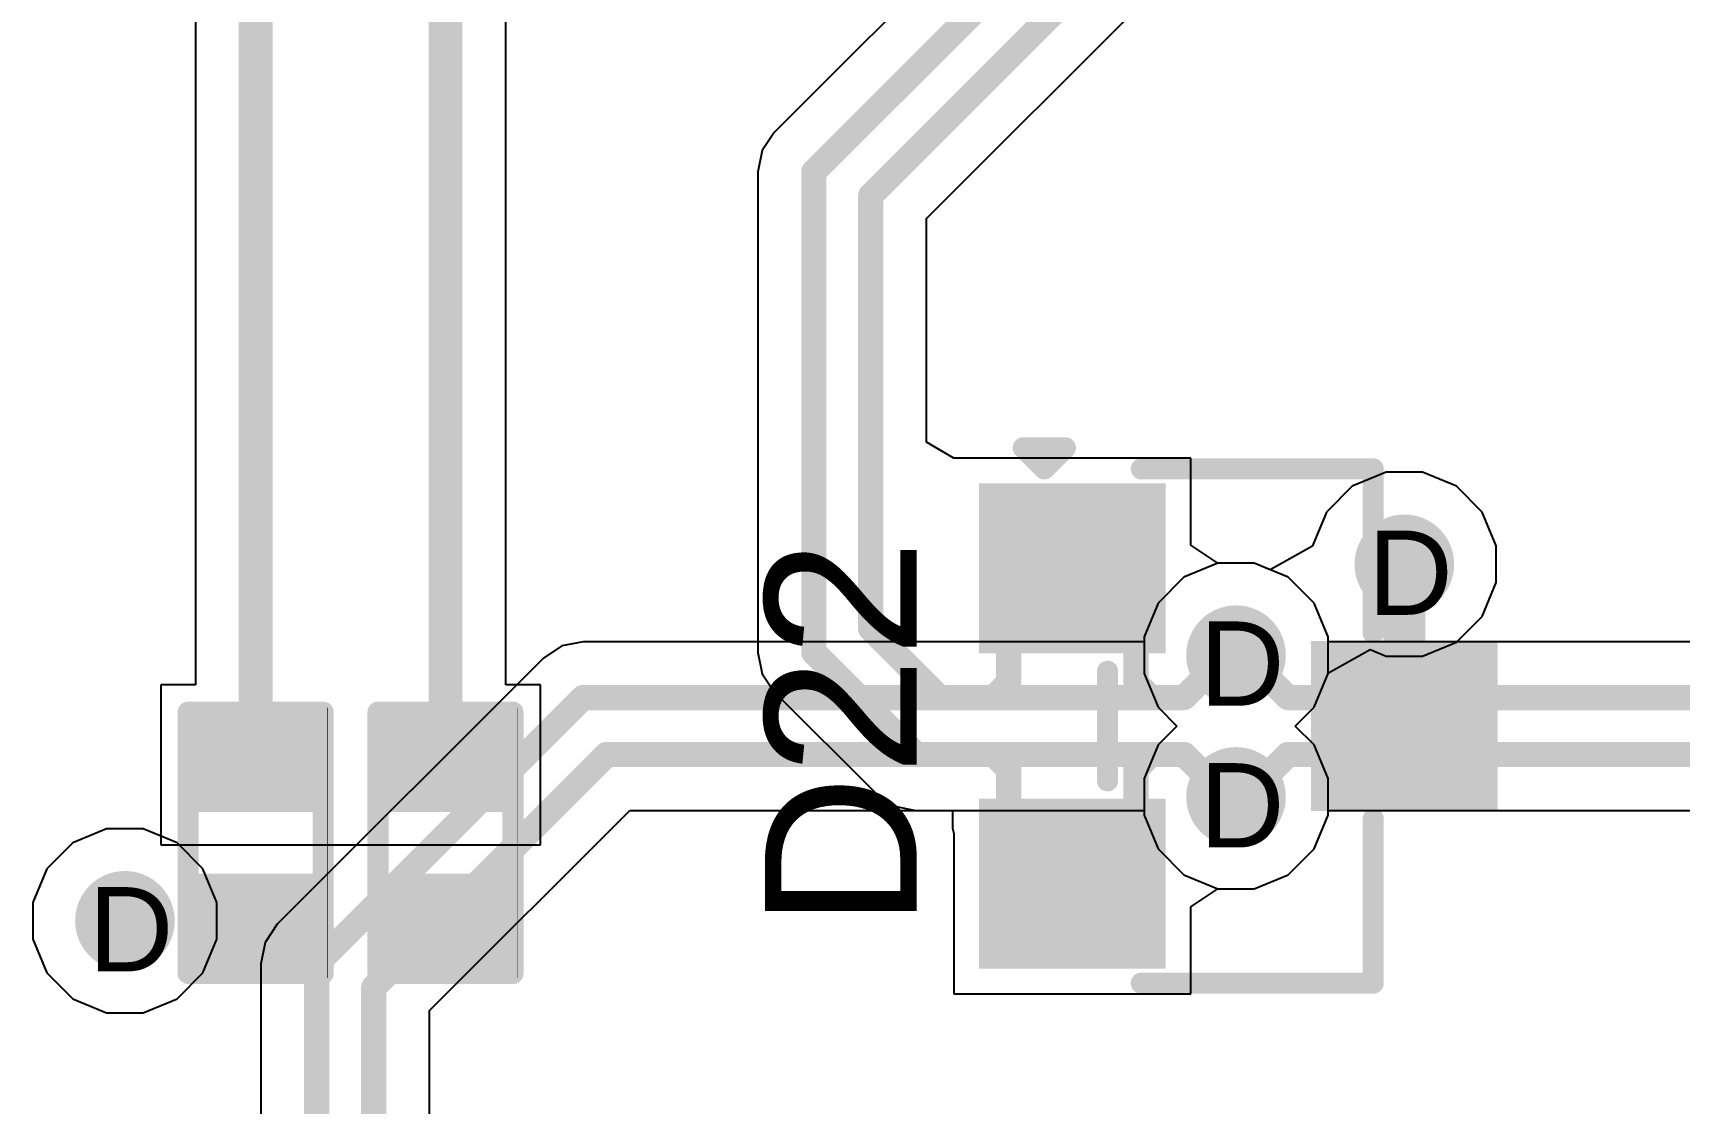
# Model space of a CAD drawing. Header units: inches. Extents: x -11 to 5428, y 0 to 5423.
# Drawn here: x 50.02 to 59.93, y 83.33 to 89.77 of the extents above; entities that cross this region are included whole.
import ezdxf

# ---------------------------------------------------------------- set-up
doc = ezdxf.new("R2010")
doc.units = ezdxf.units.IN
for name, color, linetype in [('Bottom Layer', 5, 'Continuous'), ('Drill Drawing', 1, 'Continuous'), ('GND', 16, 'Continuous'), ('PWR', 76, 'Continuous'), ('Top Layer', 1, 'Continuous'), ('Top Overlay', 2, 'Continuous'), ('Top Paste', 8, 'Continuous'), ('Top Solder', 216, 'Continuous'), ('Via Holes', 16, 'Continuous')]:
    doc.layers.add(name, color=color, linetype=linetype)
doc.styles.add('Arial', font='', dxfattribs={"height": 0.2})
doc.styles.get('Arial').set_extended_font_data('Arial')

# ---------------------------------------------------------------- blocks, each defined once
blk = doc.blocks.new('SOT_23_201')
at = {"layer": 'Top Layer'}
for points in [[(-0.41, 1.46), (0.41, 1.46), (0.41, 0.54), (-0.41, 0.54)], [(-1.36, -0.54), (-0.54, -0.54), (-0.54, -1.46), (-1.36, -1.46)], [(0.54, -0.54), (1.36, -0.54), (1.36, -1.46), (0.54, -1.46)]]:
    blk.add_hatch(color=1, dxfattribs=at).paths.add_polyline_path(points)
at = {"layer": 'Top Paste'}
for points in [[(-0.41, 1.46), (0.41, 1.46), (0.41, 0.54), (-0.41, 0.54)], [(-1.36, -0.54), (-0.54, -0.54), (-0.54, -1.46), (-1.36, -1.46)], [(0.54, -0.54), (1.36, -0.54), (1.36, -1.46), (0.54, -1.46)]]:
    blk.add_hatch(color=8, dxfattribs=at).paths.add_polyline_path(points)
at = {"layer": 'Top Solder'}
for points in [[(-0.5116, 1.5616), (0.5116, 1.5616), (0.5116, 0.4384), (-0.5116, 0.4384)], [(-1.4616, -0.4384), (-0.4384, -0.4384), (-0.4384, -1.5616), (-1.4616, -1.5616)], [(0.4384, -0.4384), (1.4616, -0.4384), (1.4616, -1.5616), (0.4384, -1.5616)]]:
    blk.add_hatch(color=216, dxfattribs=at).paths.add_polyline_path(points)
at = {"layer": 'Top Overlay'}
for points in [[(-0.5588, 0.8128, 0.127, 0.127, 0), (-1.5494, 0.8128, 0.127, 0.127, 0)], [(-1.5494, -0.5842, 0.127, 0.127, 0), (-1.5494, 0.8128, 0.127, 0.127, 0)], [(1.5494, 0.8128, 0.127, 0.127, 0), (0.5588, 0.8128, 0.127, 0.127, 0)], [(1.5494, -0.5842, 0.127, 0.127, 0), (1.5494, 0.8128, 0.127, 0.127, 0)], [(0.3302, -0.7874, 0.127, 0.127, 0), (-0.3302, -0.7874, 0.127, 0.127, 0)], [(-1.6764, -1.2954, 0.127, 0.127, 0), (-1.6764, -1.0414, 0.127, 0.127, 0)], [(-1.5494, -1.1684, 0.127, 0.127, 0), (-1.6764, -1.0414, 0.127, 0.127, 0)], [(-1.6764, -1.2954, 0.127, 0.127, 0), (-1.5494, -1.1684, 0.127, 0.127, 0)]]:
    blk.add_lwpolyline(points, format="xyseb", dxfattribs=at)
for points in [[(-1.5811, 0.8128, 0.0635, 0.0635, 1), (-1.5176, 0.8128, 0.0635, 0.0635, 1)], [(-1.5811, 0.8128, 0.0635, 0.0635, 1), (-1.5176, 0.8128, 0.0635, 0.0635, 1)], [(-0.5905, 0.8128, 0.0635, 0.0635, 1), (-0.527, 0.8128, 0.0635, 0.0635, 1)], [(0.5271, 0.8128, 0.0635, 0.0635, 1), (0.5906, 0.8128, 0.0635, 0.0635, 1)], [(1.5177, 0.8128, 0.0635, 0.0635, 1), (1.5812, 0.8128, 0.0635, 0.0635, 1)], [(1.5177, 0.8128, 0.0635, 0.0635, 1), (1.5812, 0.8128, 0.0635, 0.0635, 1)], [(-1.5811, -0.5842, 0.0635, 0.0635, 1), (-1.5176, -0.5842, 0.0635, 0.0635, 1)], [(1.5177, -0.5842, 0.0635, 0.0635, 1), (1.5812, -0.5842, 0.0635, 0.0635, 1)], [(-0.3619, -0.7874, 0.0635, 0.0635, 1), (-0.2984, -0.7874, 0.0635, 0.0635, 1)], [(0.2985, -0.7874, 0.0635, 0.0635, 1), (0.362, -0.7874, 0.0635, 0.0635, 1)], [(-1.7081, -1.0414, 0.0635, 0.0635, 1), (-1.6446, -1.0414, 0.0635, 0.0635, 1)], [(-1.7081, -1.0414, 0.0635, 0.0635, 1), (-1.6446, -1.0414, 0.0635, 0.0635, 1)], [(-1.5811, -1.1684, 0.0635, 0.0635, 1), (-1.5176, -1.1684, 0.0635, 0.0635, 1)], [(-1.5811, -1.1684, 0.0635, 0.0635, 1), (-1.5176, -1.1684, 0.0635, 0.0635, 1)], [(-1.7081, -1.2954, 0.0635, 0.0635, 1), (-1.6446, -1.2954, 0.0635, 0.0635, 1)], [(-1.7081, -1.2954, 0.0635, 0.0635, 1), (-1.6446, -1.2954, 0.0635, 0.0635, 1)]]:
    blk.add_lwpolyline(points, format="xyseb", close=True, dxfattribs=at)
blk = doc.blocks.new('R___0402_207')
at = {"layer": 'Top Layer'}
for points in [[(-0.6985, -0.3175), (-0.6985, 0.3175), (-0.2413, 0.3175), (-0.2413, -0.3175)], [(0.2413, -0.3175), (0.2413, 0.3175), (0.6985, 0.3175), (0.6985, -0.3175)]]:
    blk.add_hatch(color=1, dxfattribs=at).paths.add_polyline_path(points)
at = {"layer": 'Top Paste'}
for points in [[(-0.6985, -0.3175), (-0.6985, 0.3175), (-0.2413, 0.3175), (-0.2413, -0.3175)], [(0.2413, -0.3175), (0.2413, 0.3175), (0.6985, 0.3175), (0.6985, -0.3175)]]:
    blk.add_hatch(color=8, dxfattribs=at).paths.add_polyline_path(points)
at = {"layer": 'Top Solder'}
for points in [[(-0.7535, -0.3725), (-0.7535, 0.3725), (-0.1863, 0.3725), (-0.1863, -0.3725)], [(0.1863, -0.3725), (0.1863, 0.3725), (0.7535, 0.3725), (0.7535, -0.3725)]]:
    blk.add_hatch(color=216, dxfattribs=at).paths.add_polyline_path(points)
at = {"layer": 'Top Overlay'}
for points in [[(-0.7874, 0.4064, 0.127, 0.127, 0), (0.7874, 0.4064, 0.127, 0.127, 0)], [(-0.7874, 0.4064, 0.127, 0.127, 0), (-0.7874, -0.4064, 0.127, 0.127, 0)], [(0.7874, 0.4064, 0.127, 0.127, 0), (0.7874, -0.4064, 0.127, 0.127, 0)], [(-0.7874, -0.4064, 0.127, 0.127, 0), (0.7874, -0.4064, 0.127, 0.127, 0)], [(-0.8128, -0.4318, 0.00323, 0.00323, 0), (0.8128, -0.4318, 0.00323, 0.00323, 0)]]:
    blk.add_lwpolyline(points, format="xyseb", dxfattribs=at)
for points in [[(-0.8191, 0.4064, 0.0635, 0.0635, 1), (-0.7556, 0.4064, 0.0635, 0.0635, 1)], [(-0.8191, 0.4064, 0.0635, 0.0635, 1), (-0.7556, 0.4064, 0.0635, 0.0635, 1)], [(0.7557, 0.4064, 0.0635, 0.0635, 1), (0.8192, 0.4064, 0.0635, 0.0635, 1)], [(0.7557, 0.4064, 0.0635, 0.0635, 1), (0.8192, 0.4064, 0.0635, 0.0635, 1)], [(-0.8191, -0.4064, 0.0635, 0.0635, 1), (-0.7556, -0.4064, 0.0635, 0.0635, 1)], [(-0.8191, -0.4064, 0.0635, 0.0635, 1), (-0.7556, -0.4064, 0.0635, 0.0635, 1)], [(0.7557, -0.4064, 0.0635, 0.0635, 1), (0.8192, -0.4064, 0.0635, 0.0635, 1)], [(0.7557, -0.4064, 0.0635, 0.0635, 1), (0.8192, -0.4064, 0.0635, 0.0635, 1)], [(-0.8136, -0.4318, 0.00161, 0.00161, 1), (-0.812, -0.4318, 0.00161, 0.00161, 1)], [(0.812, -0.4318, 0.00161, 0.00161, 1), (0.8136, -0.4318, 0.00161, 0.00161, 1)]]:
    blk.add_lwpolyline(points, format="xyseb", close=True, dxfattribs=at)
blk = doc.blocks.new('R___0402_209')
at = {"layer": 'Top Layer'}
for points in [[(-0.6985, -0.3175), (-0.6985, 0.3175), (-0.2413, 0.3175), (-0.2413, -0.3175)], [(0.2413, -0.3175), (0.2413, 0.3175), (0.6985, 0.3175), (0.6985, -0.3175)]]:
    blk.add_hatch(color=1, dxfattribs=at).paths.add_polyline_path(points)
at = {"layer": 'Top Paste'}
for points in [[(-0.6985, -0.3175), (-0.6985, 0.3175), (-0.2413, 0.3175), (-0.2413, -0.3175)], [(0.2413, -0.3175), (0.2413, 0.3175), (0.6985, 0.3175), (0.6985, -0.3175)]]:
    blk.add_hatch(color=8, dxfattribs=at).paths.add_polyline_path(points)
at = {"layer": 'Top Solder'}
for points in [[(-0.7535, -0.3725), (-0.7535, 0.3725), (-0.1863, 0.3725), (-0.1863, -0.3725)], [(0.1863, -0.3725), (0.1863, 0.3725), (0.7535, 0.3725), (0.7535, -0.3725)]]:
    blk.add_hatch(color=216, dxfattribs=at).paths.add_polyline_path(points)
at = {"layer": 'Top Overlay'}
for points in [[(-0.7874, 0.4064, 0.127, 0.127, 0), (0.7874, 0.4064, 0.127, 0.127, 0)], [(-0.7874, 0.4064, 0.127, 0.127, 0), (-0.7874, -0.4064, 0.127, 0.127, 0)], [(0.7874, 0.4064, 0.127, 0.127, 0), (0.7874, -0.4064, 0.127, 0.127, 0)], [(-0.7874, -0.4064, 0.127, 0.127, 0), (0.7874, -0.4064, 0.127, 0.127, 0)], [(-0.8128, -0.4318, 0.00323, 0.00323, 0), (0.8128, -0.4318, 0.00323, 0.00323, 0)]]:
    blk.add_lwpolyline(points, format="xyseb", dxfattribs=at)
for points in [[(-0.8191, 0.4064, 0.0635, 0.0635, 1), (-0.7556, 0.4064, 0.0635, 0.0635, 1)], [(-0.8191, 0.4064, 0.0635, 0.0635, 1), (-0.7556, 0.4064, 0.0635, 0.0635, 1)], [(0.7557, 0.4064, 0.0635, 0.0635, 1), (0.8192, 0.4064, 0.0635, 0.0635, 1)], [(0.7557, 0.4064, 0.0635, 0.0635, 1), (0.8192, 0.4064, 0.0635, 0.0635, 1)], [(-0.8191, -0.4064, 0.0635, 0.0635, 1), (-0.7556, -0.4064, 0.0635, 0.0635, 1)], [(-0.8191, -0.4064, 0.0635, 0.0635, 1), (-0.7556, -0.4064, 0.0635, 0.0635, 1)], [(0.7557, -0.4064, 0.0635, 0.0635, 1), (0.8192, -0.4064, 0.0635, 0.0635, 1)], [(0.7557, -0.4064, 0.0635, 0.0635, 1), (0.8192, -0.4064, 0.0635, 0.0635, 1)], [(-0.8136, -0.4318, 0.00161, 0.00161, 1), (-0.812, -0.4318, 0.00161, 0.00161, 1)], [(0.812, -0.4318, 0.00161, 0.00161, 1), (0.8136, -0.4318, 0.00161, 0.00161, 1)]]:
    blk.add_lwpolyline(points, format="xyseb", close=True, dxfattribs=at)

msp = doc.modelspace()

# ---------------------------------------------------------------- hatches: boundary and pattern name
at = {"layer": 'Bottom Layer'}
h = msp.add_hatch(color=5, dxfattribs=at)
edge = h.paths.add_edge_path()
edge.add_arc((58.277, 86.5726), 0.3, 0, 360)
h = msp.add_hatch(color=5, dxfattribs=at)
edge = h.paths.add_edge_path()
edge.add_arc((57.2633, 86.025), 0.3, 0, 360)
h = msp.add_hatch(color=5, dxfattribs=at)
edge = h.paths.add_edge_path()
edge.add_arc((57.2633, 85.171), 0.3, 0, 360)
h = msp.add_hatch(color=5, dxfattribs=at)
edge = h.paths.add_edge_path()
edge.add_arc((50.5714, 84.4244), 0.3, 0, 360)
at = {"layer": 'GND'}
h = msp.add_hatch(color=16, dxfattribs=at)
edge = h.paths.add_edge_path()
edge.add_arc((58.277, 86.5726), 0.3, 0, 360)
h = msp.add_hatch(color=16, dxfattribs=at)
edge = h.paths.add_edge_path()
edge.add_arc((57.2633, 86.025), 0.3, 0, 360)
h = msp.add_hatch(color=16, dxfattribs=at)
edge = h.paths.add_edge_path()
edge.add_arc((57.2633, 85.171), 0.3, 0, 360)
h = msp.add_hatch(color=16, dxfattribs=at)
edge = h.paths.add_edge_path()
edge.add_arc((50.5714, 84.4244), 0.3, 0, 360)
at = {"layer": 'PWR'}
h = msp.add_hatch(color=76, dxfattribs=at)
edge = h.paths.add_edge_path()
edge.add_arc((58.277, 86.5726), 0.3, 0, 360)
h = msp.add_hatch(color=76, dxfattribs=at)
edge = h.paths.add_edge_path()
edge.add_arc((57.2633, 86.025), 0.3, 0, 360)
h = msp.add_hatch(color=76, dxfattribs=at)
edge = h.paths.add_edge_path()
edge.add_arc((57.2633, 85.171), 0.3, 0, 360)
h = msp.add_hatch(color=76, dxfattribs=at)
edge = h.paths.add_edge_path()
edge.add_arc((50.5714, 84.4244), 0.3, 0, 360)
at = {"layer": 'Top Layer'}
h = msp.add_hatch(color=1, dxfattribs=at)
edge = h.paths.add_edge_path()
edge.add_arc((58.277, 86.5726), 0.3, 0, 360)
h = msp.add_hatch(color=1, dxfattribs=at)
edge = h.paths.add_edge_path()
edge.add_arc((57.2633, 86.025), 0.3, 0, 360)
h = msp.add_hatch(color=1, dxfattribs=at)
edge = h.paths.add_edge_path()
edge.add_arc((57.2633, 85.171), 0.3, 0, 360)
h = msp.add_hatch(color=1, dxfattribs=at)
edge = h.paths.add_edge_path()
edge.add_arc((50.5714, 84.4244), 0.3, 0, 360)
at = {"layer": 'Via Holes'}
h = msp.add_hatch(color=7, dxfattribs=at)
edge = h.paths.add_edge_path()
edge.add_arc((58.277, 86.5726), 0.15, 0, 360)
h = msp.add_hatch(color=7, dxfattribs=at)
edge = h.paths.add_edge_path()
edge.add_arc((57.2633, 86.025), 0.15, 0, 360)
h = msp.add_hatch(color=7, dxfattribs=at)
edge = h.paths.add_edge_path()
edge.add_arc((57.2633, 85.171), 0.15, 0, 360)
h = msp.add_hatch(color=7, dxfattribs=at)
edge = h.paths.add_edge_path()
edge.add_arc((50.5714, 84.4244), 0.15, 0, 360)

# ---------------------------------------------------------------- linework, layer by layer
at = {"layer": 'Bottom Layer'}
for p, q in [((57.1531, 86.579), (56.9495, 86.4947)), ((57.3735, 86.579), (57.1531, 86.579)), ((57.5771, 86.4947), (57.3735, 86.579)), ((56.9495, 86.4947), (56.7937, 86.3388)), ((57.733, 86.3388), (57.5771, 86.4947)), ((56.7937, 86.3388), (56.7093, 86.1352)), ((57.8173, 86.1352), (57.733, 86.3388)), ((53.2025, 86.0805), (53.0932, 86.0075)), ((53.3313, 86.1061), (53.2025, 86.0805)), ((56.7093, 86.1061), (53.3313, 86.1061)), ((53.3313, 86.1061), (53.3313, 86.1061)), ((56.7093, 86.1352), (56.7093, 86.1061)), ((57.8173, 86.1061), (57.8173, 86.1352)), ((70.6793, 86.1061), (57.8173, 86.1061)), ((53.0932, 86.0075), (51.4891, 84.4033)), ((52.4067, 83.8838), (53.6128, 85.0899)), ((53.6128, 85.0899), (56.7093, 85.0899)), ((56.7093, 85.0899), (56.7093, 85.0608)), ((57.8173, 85.0608), (57.8173, 85.0899)), ((57.8173, 85.0899), (70.6793, 85.0899)), ((56.7093, 85.0608), (56.7937, 84.8572)), ((57.733, 84.8572), (57.8173, 85.0608)), ((56.7937, 84.8572), (56.9495, 84.7013)), ((57.5771, 84.7013), (57.733, 84.8572)), ((56.9495, 84.7013), (57.1531, 84.617)), ((57.3735, 84.617), (57.5771, 84.7013)), ((57.1531, 84.617), (57.3735, 84.617)), ((51.4891, 84.4033), (51.4161, 84.2941)), ((51.4161, 84.2941), (51.3904, 84.1652)), ((51.3904, 84.1652), (51.3904, 78.5168)), ((52.4067, 78.7983), (52.4067, 83.8838))]:
    msp.add_line(p, q, dxfattribs=at)
for points in [[(56.9502, 85.7694, 0.1524, 0.1524, 0), (57.2058, 86.025, 0.1524, 0.1524, 0)], [(57.2058, 86.025, 0.1524, 0.1524, 0), (57.2633, 86.025, 0.1524, 0.1524, 0)], [(57.2633, 86.025, 0.1524, 0.1524, 0), (57.3208, 86.025, 0.1524, 0.1524, 0)], [(57.3208, 86.025, 0.1524, 0.1524, 0), (57.5764, 85.7694, 0.1524, 0.1524, 0)], [(51.7271, 84.1652, 0.1524, 0.1524, 0), (53.3313, 85.7694, 0.1524, 0.1524, 0)], [(53.3313, 85.7694, 0.1524, 0.1524, 0), (56.9502, 85.7694, 0.1524, 0.1524, 0)], [(57.5764, 85.7694, 0.1524, 0.1524, 0), (70.9202, 85.7694, 0.1524, 0.1524, 0)], [(52.07, 84.0232, 0.1524, 0.1524, 0), (53.4733, 85.4265, 0.1524, 0.1524, 0)], [(53.4733, 85.4265, 0.1524, 0.1524, 0), (56.9502, 85.4265, 0.1524, 0.1524, 0)], [(56.9502, 85.4265, 0.1524, 0.1524, 0), (57.2058, 85.171, 0.1524, 0.1524, 0)], [(57.3208, 85.171, 0.1524, 0.1524, 0), (57.5764, 85.4265, 0.1524, 0.1524, 0)], [(57.5764, 85.4265, 0.1524, 0.1524, 0), (70.9202, 85.4265, 0.1524, 0.1524, 0)], [(57.2058, 85.171, 0.1524, 0.1524, 0), (57.2633, 85.171, 0.1524, 0.1524, 0)], [(57.2633, 85.171, 0.1524, 0.1524, 0), (57.3208, 85.171, 0.1524, 0.1524, 0)], [(51.7271, 78.5168, 0.1524, 0.1524, 0), (51.7271, 84.1652, 0.1524, 0.1524, 0)], [(52.07, 78.6589, 0.1524, 0.1524, 0), (52.07, 84.0232, 0.1524, 0.1524, 0)]]:
    msp.add_lwpolyline(points, format="xyseb", dxfattribs=at)
for points in [[(57.1677, 86.025, 0.0762, 0.0762, 1), (57.2439, 86.025, 0.0762, 0.0762, 1)], [(57.1677, 86.025, 0.0762, 0.0762, 1), (57.2439, 86.025, 0.0762, 0.0762, 1)], [(57.2252, 86.025, 0.0762, 0.0762, 1), (57.3014, 86.025, 0.0762, 0.0762, 1)], [(57.2252, 86.025, 0.0762, 0.0762, 1), (57.3014, 86.025, 0.0762, 0.0762, 1)], [(57.2827, 86.025, 0.0762, 0.0762, 1), (57.3589, 86.025, 0.0762, 0.0762, 1)], [(57.2827, 86.025, 0.0762, 0.0762, 1), (57.3589, 86.025, 0.0762, 0.0762, 1)], [(53.2932, 85.7694, 0.0762, 0.0762, 1), (53.3694, 85.7694, 0.0762, 0.0762, 1)], [(53.2932, 85.7694, 0.0762, 0.0762, 1), (53.3694, 85.7694, 0.0762, 0.0762, 1)], [(56.9121, 85.7694, 0.0762, 0.0762, 1), (56.9883, 85.7694, 0.0762, 0.0762, 1)], [(56.9121, 85.7694, 0.0762, 0.0762, 1), (56.9883, 85.7694, 0.0762, 0.0762, 1)], [(57.5383, 85.7694, 0.0762, 0.0762, 1), (57.6145, 85.7694, 0.0762, 0.0762, 1)], [(57.5383, 85.7694, 0.0762, 0.0762, 1), (57.6145, 85.7694, 0.0762, 0.0762, 1)], [(53.4352, 85.4265, 0.0762, 0.0762, 1), (53.5114, 85.4265, 0.0762, 0.0762, 1)], [(53.4352, 85.4265, 0.0762, 0.0762, 1), (53.5114, 85.4265, 0.0762, 0.0762, 1)], [(56.9121, 85.4265, 0.0762, 0.0762, 1), (56.9883, 85.4265, 0.0762, 0.0762, 1)], [(56.9121, 85.4265, 0.0762, 0.0762, 1), (56.9883, 85.4265, 0.0762, 0.0762, 1)], [(57.5383, 85.4265, 0.0762, 0.0762, 1), (57.6145, 85.4265, 0.0762, 0.0762, 1)], [(57.5383, 85.4265, 0.0762, 0.0762, 1), (57.6145, 85.4265, 0.0762, 0.0762, 1)], [(57.1677, 85.171, 0.0762, 0.0762, 1), (57.2439, 85.171, 0.0762, 0.0762, 1)], [(57.1677, 85.171, 0.0762, 0.0762, 1), (57.2439, 85.171, 0.0762, 0.0762, 1)], [(57.2252, 85.171, 0.0762, 0.0762, 1), (57.3014, 85.171, 0.0762, 0.0762, 1)], [(57.2252, 85.171, 0.0762, 0.0762, 1), (57.3014, 85.171, 0.0762, 0.0762, 1)], [(57.2827, 85.171, 0.0762, 0.0762, 1), (57.3589, 85.171, 0.0762, 0.0762, 1)], [(57.2827, 85.171, 0.0762, 0.0762, 1), (57.3589, 85.171, 0.0762, 0.0762, 1)], [(51.689, 84.1652, 0.0762, 0.0762, 1), (51.7652, 84.1652, 0.0762, 0.0762, 1)], [(51.689, 84.1652, 0.0762, 0.0762, 1), (51.7652, 84.1652, 0.0762, 0.0762, 1)], [(52.0319, 84.0232, 0.0762, 0.0762, 1), (52.1081, 84.0232, 0.0762, 0.0762, 1)], [(52.0319, 84.0232, 0.0762, 0.0762, 1), (52.1081, 84.0232, 0.0762, 0.0762, 1)]]:
    msp.add_lwpolyline(points, format="xyseb", close=True, dxfattribs=at)
at = {"layer": 'GND'}
for p, q in [((57.1531, 86.579), (56.9495, 86.4947)), ((57.3735, 86.579), (57.1531, 86.579)), ((57.5771, 86.4947), (57.3735, 86.579)), ((56.9495, 86.4947), (56.7937, 86.3388)), ((57.733, 86.3388), (57.5771, 86.4947)), ((56.7937, 86.3388), (56.7093, 86.1352)), ((57.8173, 86.1352), (57.733, 86.3388)), ((56.7093, 86.1352), (56.7093, 85.9148)), ((57.8173, 85.9148), (57.8173, 86.1352)), ((56.7093, 85.9148), (56.7937, 85.7112)), ((57.733, 85.7112), (57.8173, 85.9148)), ((56.7937, 85.7112), (56.9068, 85.598)), ((57.6198, 85.598), (57.733, 85.7112)), ((56.9068, 85.598), (56.7937, 85.4848)), ((57.733, 85.4848), (57.6198, 85.598)), ((56.7937, 85.4848), (56.7093, 85.2812)), ((57.8173, 85.2812), (57.733, 85.4848)), ((56.7093, 85.2812), (56.7093, 85.0608)), ((57.8173, 85.0608), (57.8173, 85.2812)), ((56.7093, 85.0608), (56.7937, 84.8572)), ((57.733, 84.8572), (57.8173, 85.0608)), ((56.7937, 84.8572), (56.9495, 84.7013)), ((57.5771, 84.7013), (57.733, 84.8572)), ((56.9495, 84.7013), (57.1531, 84.617)), ((57.3735, 84.617), (57.5771, 84.7013)), ((57.1531, 84.617), (57.3735, 84.617))]:
    msp.add_line(p, q, dxfattribs=at)
at = {"layer": 'PWR'}
for p, q in [((58.1668, 87.1266), (57.9632, 87.0423)), ((58.3872, 87.1266), (58.1668, 87.1266)), ((58.5908, 87.0423), (58.3872, 87.1266)), ((57.9632, 87.0423), (57.8074, 86.8864)), ((58.7467, 86.8864), (58.5908, 87.0423)), ((57.8074, 86.8864), (57.723, 86.6828)), ((58.831, 86.6828), (58.7467, 86.8864)), ((57.72, 86.679), (57.469, 86.5394)), ((57.723, 86.6828), (57.72, 86.679)), ((58.831, 86.4624), (58.831, 86.6828)), ((57.1531, 86.579), (56.9495, 86.4947)), ((57.3735, 86.579), (57.1531, 86.579)), ((57.469, 86.5394), (57.3735, 86.579)), ((56.9495, 86.4947), (56.7937, 86.3388)), ((58.7467, 86.2588), (58.831, 86.4624)), ((56.7937, 86.3388), (56.7093, 86.1352)), ((58.5908, 86.103), (58.7467, 86.2588)), ((56.7093, 86.1352), (56.7093, 85.9148)), ((57.8203, 85.9186), (58.0713, 86.0582)), ((58.0713, 86.0582), (58.1668, 86.0186)), ((58.3872, 86.0186), (58.5908, 86.103)), ((58.1668, 86.0186), (58.3872, 86.0186)), ((56.7093, 85.9148), (56.7937, 85.7112)), ((57.733, 85.7112), (57.8173, 85.9148)), ((57.8173, 85.9148), (57.8203, 85.9186)), ((56.7937, 85.7112), (56.9068, 85.598)), ((57.6198, 85.598), (57.733, 85.7112)), ((56.9068, 85.598), (56.7937, 85.4848)), ((57.733, 85.4848), (57.6198, 85.598)), ((56.7937, 85.4848), (56.7093, 85.2812)), ((57.8173, 85.2812), (57.733, 85.4848)), ((56.7093, 85.2812), (56.7093, 85.0608)), ((57.8173, 85.0608), (57.8173, 85.2812)), ((50.4612, 84.9784), (50.2576, 84.894)), ((50.6816, 84.9784), (50.4612, 84.9784)), ((50.8852, 84.894), (50.6816, 84.9784)), ((56.7093, 85.0608), (56.7937, 84.8572)), ((57.733, 84.8572), (57.8173, 85.0608)), ((50.2576, 84.894), (50.1018, 84.7382)), ((51.0411, 84.7382), (50.8852, 84.894)), ((56.7937, 84.8572), (56.9495, 84.7013)), ((57.5771, 84.7013), (57.733, 84.8572)), ((50.1018, 84.7382), (50.0174, 84.5346)), ((51.1254, 84.5346), (51.0411, 84.7382)), ((56.9495, 84.7013), (57.1531, 84.617)), ((57.3735, 84.617), (57.5771, 84.7013)), ((57.1531, 84.617), (57.3735, 84.617)), ((50.0174, 84.5346), (50.0174, 84.3142)), ((51.1254, 84.3142), (51.1254, 84.5346)), ((50.0174, 84.3142), (50.1018, 84.1106)), ((51.0411, 84.1106), (51.1254, 84.3142)), ((50.1018, 84.1106), (50.2576, 83.9547)), ((50.8852, 83.9547), (51.0411, 84.1106)), ((50.2576, 83.9547), (50.4612, 83.8704)), ((50.6816, 83.8704), (50.8852, 83.9547)), ((50.4612, 83.8704), (50.6816, 83.8704))]:
    msp.add_line(p, q, dxfattribs=at)
at = {"layer": 'Top Layer'}
for p, q in [((50.9966, 92.7138), (50.9966, 85.8468)), ((52.8647, 85.8468), (52.8647, 92.1261)), ((56.8672, 91.5596), (54.8253, 89.5177)), ((55.4, 88.6552), (56.7084, 89.9636)), ((54.8253, 89.5177), (54.4824, 89.1748)), ((54.4824, 89.1748), (54.4094, 89.0656)), ((54.4094, 89.0656), (54.3838, 88.9367)), ((54.3838, 88.9367), (54.3838, 86.0419)), ((55.4, 87.3091), (55.4, 88.6552)), ((55.563, 87.212), (55.4, 87.3091)), ((56.991, 87.212), (55.563, 87.212)), ((56.991, 86.6873), (56.991, 87.212)), ((57.1531, 86.579), (56.991, 86.6873)), ((57.3735, 86.579), (57.1531, 86.579)), ((57.5771, 86.4947), (57.3735, 86.579)), ((57.733, 86.3388), (57.5771, 86.4947)), ((57.8173, 86.1352), (57.733, 86.3388)), ((57.8173, 85.9148), (57.8173, 86.1352)), ((54.3838, 86.0419), (54.4094, 85.9131)), ((54.4094, 85.9131), (54.4824, 85.8039)), ((57.733, 85.7112), (57.8173, 85.9148)), ((50.9966, 85.8468), (50.7876, 85.8468)), ((50.7876, 85.8468), (50.7876, 84.8816)), ((53.0736, 85.8468), (52.8647, 85.8468)), ((53.0736, 84.8816), (53.0736, 85.8468)), ((54.4824, 85.8039), (55.0978, 85.1885)), ((57.6198, 85.598), (57.733, 85.7112)), ((57.733, 85.4848), (57.6198, 85.598)), ((57.8173, 85.2812), (57.733, 85.4848)), ((57.8173, 85.0608), (57.8173, 85.2812)), ((55.0978, 85.1885), (55.207, 85.1155)), ((55.207, 85.1155), (55.3358, 85.0899)), ((55.3358, 85.0899), (55.5566, 85.0899)), ((55.5566, 85.0899), (55.5566, 84.9818)), ((55.5566, 84.9818), (55.563, 84.9494)), ((57.733, 84.8572), (57.8173, 85.0608)), ((50.7876, 84.8816), (53.0736, 84.8816)), ((55.563, 84.9494), (55.563, 83.984)), ((57.5771, 84.7013), (57.733, 84.8572)), ((57.3735, 84.617), (57.5771, 84.7013)), ((56.991, 84.5087), (57.1531, 84.617)), ((57.1531, 84.617), (57.3735, 84.617)), ((56.991, 83.984), (56.991, 84.5087)), ((55.563, 83.984), (56.991, 83.984))]:
    msp.add_line(p, q, dxfattribs=at)
for points in [[(51.3591, 85.3741, 0.2032, 0.2032, 0), (51.3591, 92.7138, 0.2032, 0.2032, 0)], [(52.5021, 85.3741, 0.2032, 0.2032, 0), (52.5021, 92.2763, 0.2032, 0.2032, 0)], [(55.0634, 89.2796, 0.1524, 0.1524, 0), (57.0619, 91.2781, 0.1524, 0.1524, 0)], [(55.0634, 88.7947, 0.1524, 0.1524, 0), (56.4749, 90.2062, 0.1524, 0.1524, 0)], [(54.7205, 88.9367, 0.1524, 0.1524, 0), (55.0634, 89.2796, 0.1524, 0.1524, 0)], [(54.7205, 86.0419, 0.1524, 0.1524, 0), (54.7205, 88.9367, 0.1524, 0.1524, 0)], [(55.0634, 86.1839, 0.1524, 0.1524, 0), (55.0634, 88.7947, 0.1524, 0.1524, 0)], [(58.277, 85.598, 0.254, 0.254, 0), (58.277, 86.5726, 0.254, 0.254, 0)], [(55.8932, 86.2142, 0.1524, 0.1524, 0), (56.2271, 86.548, 0.1524, 0.1524, 0)], [(56.2271, 86.548, 0.1524, 0.1524, 0), (56.2771, 86.548, 0.1524, 0.1524, 0)], [(56.2771, 86.548, 0.1524, 0.1524, 0), (56.3271, 86.548, 0.1524, 0.1524, 0)], [(56.3271, 86.548, 0.1524, 0.1524, 0), (56.6609, 86.2142, 0.1524, 0.1524, 0)], [(55.0634, 86.1839, 0.1524, 0.1524, 0), (55.4779, 85.7694, 0.1524, 0.1524, 0)], [(55.8932, 85.8587, 0.1524, 0.1524, 0), (55.8932, 86.2142, 0.1524, 0.1524, 0)], [(56.6609, 85.8587, 0.1524, 0.1524, 0), (56.6609, 86.2142, 0.1524, 0.1524, 0)], [(54.7205, 86.0419, 0.1524, 0.1524, 0), (55.3358, 85.4265, 0.1524, 0.1524, 0)], [(56.9502, 85.7694, 0.1524, 0.1524, 0), (57.2058, 86.025, 0.1524, 0.1524, 0)], [(57.2058, 86.025, 0.1524, 0.1524, 0), (57.2633, 86.025, 0.1524, 0.1524, 0)], [(55.804, 85.7694, 0.1524, 0.1524, 0), (55.8932, 85.8587, 0.1524, 0.1524, 0)], [(56.6609, 85.8587, 0.1524, 0.1524, 0), (56.7501, 85.7694, 0.1524, 0.1524, 0)], [(55.4779, 85.7694, 0.1524, 0.1524, 0), (55.804, 85.7694, 0.1524, 0.1524, 0)], [(56.7501, 85.7694, 0.1524, 0.1524, 0), (56.9502, 85.7694, 0.1524, 0.1524, 0)], [(55.3358, 85.4265, 0.1524, 0.1524, 0), (55.804, 85.4265, 0.1524, 0.1524, 0)], [(55.804, 85.4265, 0.1524, 0.1524, 0), (55.8932, 85.3373, 0.1524, 0.1524, 0)], [(56.6609, 85.3373, 0.1524, 0.1524, 0), (56.7501, 85.4265, 0.1524, 0.1524, 0)], [(56.7501, 85.4265, 0.1524, 0.1524, 0), (56.9502, 85.4265, 0.1524, 0.1524, 0)], [(56.9502, 85.4265, 0.1524, 0.1524, 0), (57.2058, 85.171, 0.1524, 0.1524, 0)], [(55.8932, 84.9818, 0.1524, 0.1524, 0), (55.8932, 85.3373, 0.1524, 0.1524, 0)], [(56.6609, 84.9818, 0.1524, 0.1524, 0), (56.6609, 85.3373, 0.1524, 0.1524, 0)], [(57.2058, 85.171, 0.1524, 0.1524, 0), (57.2633, 85.171, 0.1524, 0.1524, 0)], [(55.8932, 84.9818, 0.1524, 0.1524, 0), (56.2271, 84.648, 0.1524, 0.1524, 0)], [(56.3271, 84.648, 0.1524, 0.1524, 0), (56.6609, 84.9818, 0.1524, 0.1524, 0)], [(56.2271, 84.648, 0.1524, 0.1524, 0), (56.2771, 84.648, 0.1524, 0.1524, 0)], [(56.2771, 84.648, 0.1524, 0.1524, 0), (56.3271, 84.648, 0.1524, 0.1524, 0)]]:
    msp.add_lwpolyline(points, format="xyseb", dxfattribs=at)
for points in [[(55.0253, 89.2796, 0.0762, 0.0762, 1), (55.1015, 89.2796, 0.0762, 0.0762, 1)], [(55.0253, 89.2796, 0.0762, 0.0762, 1), (55.1015, 89.2796, 0.0762, 0.0762, 1)], [(54.6824, 88.9367, 0.0762, 0.0762, 1), (54.7586, 88.9367, 0.0762, 0.0762, 1)], [(54.6824, 88.9367, 0.0762, 0.0762, 1), (54.7586, 88.9367, 0.0762, 0.0762, 1)], [(55.0253, 88.7947, 0.0762, 0.0762, 1), (55.1015, 88.7947, 0.0762, 0.0762, 1)], [(55.0253, 88.7947, 0.0762, 0.0762, 1), (55.1015, 88.7947, 0.0762, 0.0762, 1)], [(58.2135, 86.5726, 0.127, 0.127, 1), (58.3405, 86.5726, 0.127, 0.127, 1)], [(56.189, 86.548, 0.0762, 0.0762, 1), (56.2652, 86.548, 0.0762, 0.0762, 1)], [(56.189, 86.548, 0.0762, 0.0762, 1), (56.2652, 86.548, 0.0762, 0.0762, 1)], [(56.239, 86.548, 0.0762, 0.0762, 1), (56.3152, 86.548, 0.0762, 0.0762, 1)], [(56.239, 86.548, 0.0762, 0.0762, 1), (56.3152, 86.548, 0.0762, 0.0762, 1)], [(56.289, 86.548, 0.0762, 0.0762, 1), (56.3652, 86.548, 0.0762, 0.0762, 1)], [(56.289, 86.548, 0.0762, 0.0762, 1), (56.3652, 86.548, 0.0762, 0.0762, 1)], [(55.0253, 86.1839, 0.0762, 0.0762, 1), (55.1015, 86.1839, 0.0762, 0.0762, 1)], [(55.0253, 86.1839, 0.0762, 0.0762, 1), (55.1015, 86.1839, 0.0762, 0.0762, 1)], [(55.8551, 86.2142, 0.0762, 0.0762, 1), (55.9313, 86.2142, 0.0762, 0.0762, 1)], [(55.8551, 86.2142, 0.0762, 0.0762, 1), (55.9313, 86.2142, 0.0762, 0.0762, 1)], [(56.6228, 86.2142, 0.0762, 0.0762, 1), (56.699, 86.2142, 0.0762, 0.0762, 1)], [(56.6228, 86.2142, 0.0762, 0.0762, 1), (56.699, 86.2142, 0.0762, 0.0762, 1)], [(54.6824, 86.0419, 0.0762, 0.0762, 1), (54.7586, 86.0419, 0.0762, 0.0762, 1)], [(54.6824, 86.0419, 0.0762, 0.0762, 1), (54.7586, 86.0419, 0.0762, 0.0762, 1)], [(57.1677, 86.025, 0.0762, 0.0762, 1), (57.2439, 86.025, 0.0762, 0.0762, 1)], [(57.1677, 86.025, 0.0762, 0.0762, 1), (57.2439, 86.025, 0.0762, 0.0762, 1)], [(57.2252, 86.025, 0.0762, 0.0762, 1), (57.3014, 86.025, 0.0762, 0.0762, 1)], [(55.8551, 85.8587, 0.0762, 0.0762, 1), (55.9313, 85.8587, 0.0762, 0.0762, 1)], [(55.8551, 85.8587, 0.0762, 0.0762, 1), (55.9313, 85.8587, 0.0762, 0.0762, 1)], [(56.6228, 85.8587, 0.0762, 0.0762, 1), (56.699, 85.8587, 0.0762, 0.0762, 1)], [(56.6228, 85.8587, 0.0762, 0.0762, 1), (56.699, 85.8587, 0.0762, 0.0762, 1)], [(55.4398, 85.7694, 0.0762, 0.0762, 1), (55.516, 85.7694, 0.0762, 0.0762, 1)], [(55.4398, 85.7694, 0.0762, 0.0762, 1), (55.516, 85.7694, 0.0762, 0.0762, 1)], [(55.7659, 85.7694, 0.0762, 0.0762, 1), (55.8421, 85.7694, 0.0762, 0.0762, 1)], [(55.7659, 85.7694, 0.0762, 0.0762, 1), (55.8421, 85.7694, 0.0762, 0.0762, 1)], [(56.712, 85.7694, 0.0762, 0.0762, 1), (56.7882, 85.7694, 0.0762, 0.0762, 1)], [(56.712, 85.7694, 0.0762, 0.0762, 1), (56.7882, 85.7694, 0.0762, 0.0762, 1)], [(56.9121, 85.7694, 0.0762, 0.0762, 1), (56.9883, 85.7694, 0.0762, 0.0762, 1)], [(56.9121, 85.7694, 0.0762, 0.0762, 1), (56.9883, 85.7694, 0.0762, 0.0762, 1)], [(58.2135, 85.598, 0.127, 0.127, 1), (58.3405, 85.598, 0.127, 0.127, 1)], [(51.3083, 85.3741, 0.1016, 0.1016, 1), (51.4099, 85.3741, 0.1016, 0.1016, 1)], [(52.4513, 85.3741, 0.1016, 0.1016, 1), (52.5529, 85.3741, 0.1016, 0.1016, 1)], [(55.2977, 85.4265, 0.0762, 0.0762, 1), (55.3739, 85.4265, 0.0762, 0.0762, 1)], [(55.2977, 85.4265, 0.0762, 0.0762, 1), (55.3739, 85.4265, 0.0762, 0.0762, 1)], [(55.7659, 85.4265, 0.0762, 0.0762, 1), (55.8421, 85.4265, 0.0762, 0.0762, 1)], [(55.7659, 85.4265, 0.0762, 0.0762, 1), (55.8421, 85.4265, 0.0762, 0.0762, 1)], [(56.712, 85.4265, 0.0762, 0.0762, 1), (56.7882, 85.4265, 0.0762, 0.0762, 1)], [(56.712, 85.4265, 0.0762, 0.0762, 1), (56.7882, 85.4265, 0.0762, 0.0762, 1)], [(56.9121, 85.4265, 0.0762, 0.0762, 1), (56.9883, 85.4265, 0.0762, 0.0762, 1)], [(56.9121, 85.4265, 0.0762, 0.0762, 1), (56.9883, 85.4265, 0.0762, 0.0762, 1)], [(55.8551, 85.3373, 0.0762, 0.0762, 1), (55.9313, 85.3373, 0.0762, 0.0762, 1)], [(55.8551, 85.3373, 0.0762, 0.0762, 1), (55.9313, 85.3373, 0.0762, 0.0762, 1)], [(56.6228, 85.3373, 0.0762, 0.0762, 1), (56.699, 85.3373, 0.0762, 0.0762, 1)], [(56.6228, 85.3373, 0.0762, 0.0762, 1), (56.699, 85.3373, 0.0762, 0.0762, 1)], [(57.1677, 85.171, 0.0762, 0.0762, 1), (57.2439, 85.171, 0.0762, 0.0762, 1)], [(57.1677, 85.171, 0.0762, 0.0762, 1), (57.2439, 85.171, 0.0762, 0.0762, 1)], [(57.2252, 85.171, 0.0762, 0.0762, 1), (57.3014, 85.171, 0.0762, 0.0762, 1)], [(55.8551, 84.9818, 0.0762, 0.0762, 1), (55.9313, 84.9818, 0.0762, 0.0762, 1)], [(55.8551, 84.9818, 0.0762, 0.0762, 1), (55.9313, 84.9818, 0.0762, 0.0762, 1)], [(56.6228, 84.9818, 0.0762, 0.0762, 1), (56.699, 84.9818, 0.0762, 0.0762, 1)], [(56.6228, 84.9818, 0.0762, 0.0762, 1), (56.699, 84.9818, 0.0762, 0.0762, 1)], [(56.189, 84.648, 0.0762, 0.0762, 1), (56.2652, 84.648, 0.0762, 0.0762, 1)], [(56.189, 84.648, 0.0762, 0.0762, 1), (56.2652, 84.648, 0.0762, 0.0762, 1)], [(56.239, 84.648, 0.0762, 0.0762, 1), (56.3152, 84.648, 0.0762, 0.0762, 1)], [(56.239, 84.648, 0.0762, 0.0762, 1), (56.3152, 84.648, 0.0762, 0.0762, 1)], [(56.289, 84.648, 0.0762, 0.0762, 1), (56.3652, 84.648, 0.0762, 0.0762, 1)], [(56.289, 84.648, 0.0762, 0.0762, 1), (56.3652, 84.648, 0.0762, 0.0762, 1)]]:
    msp.add_lwpolyline(points, format="xyseb", close=True, dxfattribs=at)

# ---------------------------------------------------------------- block references
for name, p, rotation in [('SOT_23_201', (57.277, 85.598), 270), ('R___0402_207', (51.3591, 84.8943), 90), ('R___0402_209', (52.5021, 84.8943), 90)]:
    msp.add_blockref(name, p, dxfattribs=dict(rotation=rotation))

# ---------------------------------------------------------------- texts
at = {"layer": 'Drill Drawing', "style": 'Arial'}
for p in [(58.0569, 86.2679), (57.0432, 85.7203), (57.0432, 84.8663), (50.3513, 84.1197)]:
    msp.add_text('D', height=0.508, dxfattribs=at).set_placement(p)
at = {"layer": 'Top Overlay', "style": 'Arial'}
msp.add_text('D22', height=0.9144, rotation=90, dxfattribs=at).set_placement((55.3401, 84.3791))

doc.saveas('drawing.dxf')
